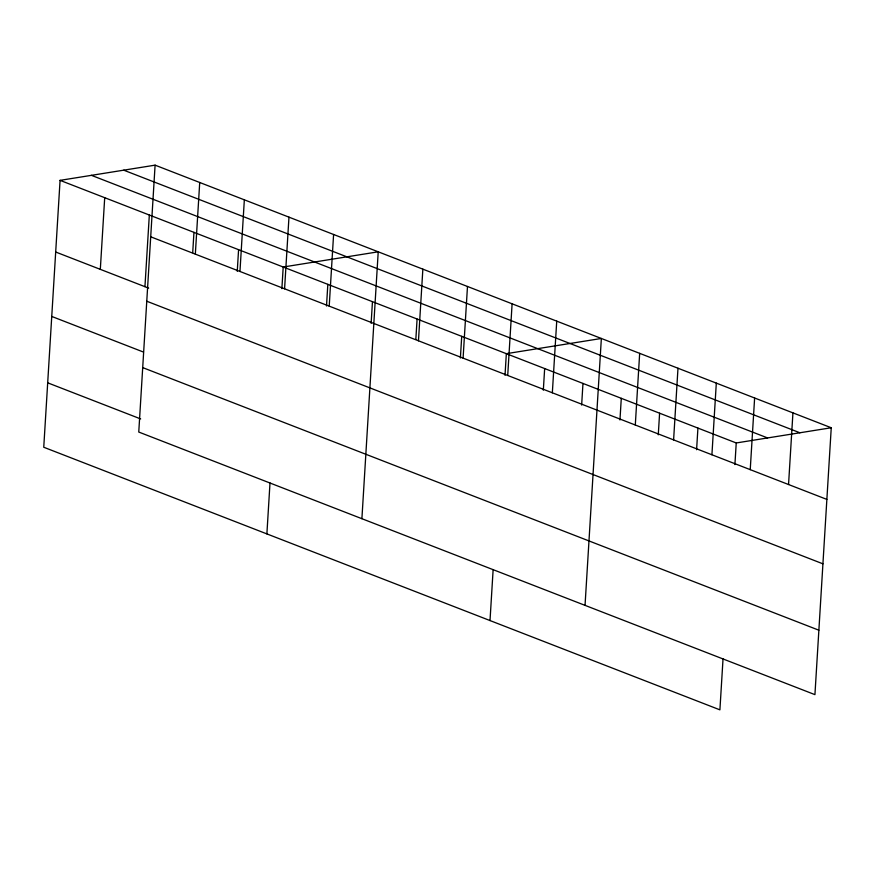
<?xml version="1.0" encoding="UTF-8"?>
<svg xmlns="http://www.w3.org/2000/svg" width="875" height="875" viewBox="0 0 875 875"><rect width="100%" height="100%" fill="white"/><g stroke="black" fill="none" stroke-linecap="round" stroke-linejoin="round"><path stroke-width="1.31" d="M155.094 165.156L138.764 432.042L814.931 694.641L831.25 427.755L155.094 165.156L60.069 180.359L43.75 447.245L719.906 709.844L723.034 658.842M100.319 269.347L104.705 197.695M144.944 286.683L149.33 215.031M192.708 252.634L193.955 232.356M195.333 254.133L199.719 182.481M237.256 271.316L238.58 249.692M239.958 271.469L244.344 199.817M266.886 533.903L270.003 482.902M281.881 288.652L283.205 267.017L378.219 251.814L361.9 518.7M284.583 288.805L288.969 217.142M326.506 305.988L327.83 284.353M329.219 306.13L333.594 234.478M371.131 323.312L372.455 301.689M415.844 339.292L417.091 319.014M418.469 340.791L422.855 269.139M460.392 357.973L461.716 336.35M463.094 358.127L467.48 286.475M490.011 620.561L493.139 569.559M505.017 375.309L506.341 353.675L601.355 338.472L585.036 605.358M507.719 375.452L512.105 303.8M543.331 390.195L544.655 368.561M552.344 392.788L556.73 321.136M581.645 405.07L582.969 383.436M619.959 419.956L621.283 398.322M635.294 424.998L639.669 353.347M658.273 434.831L659.597 413.197M673.608 439.884L677.983 368.233M696.598 449.717L697.922 428.083M711.922 454.759L716.308 383.108M734.912 464.592L736.236 442.958L60.069 180.359M750.236 469.645L754.622 397.994M788.55 484.52L792.936 412.869M736.236 442.958L831.25 427.755M123.736 170.177L799.892 432.775M91.427 175.339L767.594 437.938M150.708 236.808L826.864 499.406M55.694 252.022L148.662 288.127M146.77 301.23L822.927 563.828M51.745 316.444L143.478 352.067M142.712 367.609L818.869 630.208M47.688 382.823L140.667 418.928"/></g></svg>
